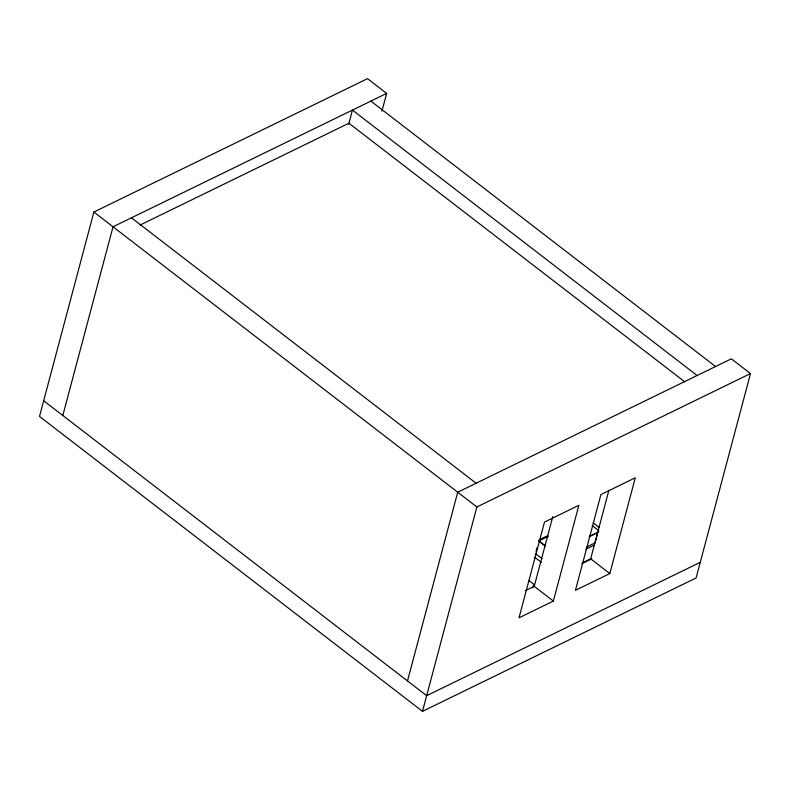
<?xml version="1.0" encoding="UTF-8"?>
<svg xmlns="http://www.w3.org/2000/svg" width="790" height="790" viewBox="0 0 790 790"><rect width="100%" height="100%" fill="white"/><g stroke="black" fill="none" stroke-linecap="round" stroke-linejoin="round"><path stroke-width="1.19" d="M381.925 111.202L386.666 93.398L367.508 78.654L93.882 212.046L39.5 416.429L422.492 711.346L696.118 577.954L750.5 373.571L731.352 358.828L457.716 492.219L407.502 680.94M62.815 415.51L113.029 226.789L386.666 93.398M348.647 124.326L352.439 110.087L697.126 375.517M422.492 711.346L476.874 506.973L750.5 373.571M536.055 551.292L536.963 547.855M532.825 587.711L533.754 584.195L528.954 580.502M525.36 590.653L534.228 586.328L552.793 516.571M553.375 601.081L578.863 505.304L544.498 522.062L519.01 617.829L553.375 601.081L534.228 586.328M582.902 562.608L590.663 558.826L608.902 490.244M597.536 533.596L595.058 542.898L586.644 547.006M609.811 573.57L635.288 477.792L600.923 494.55L575.446 590.318L609.811 573.57L590.663 558.826M140.116 225.031L348.933 123.23L684.841 381.896M539.145 539.856L547.648 535.709M548.369 536.272L538.8 540.933L545.456 546.009M589.251 536.538L598.721 531.917M589.429 536.538L597.842 532.43M585.874 549.228L594.287 545.12M581.825 563.675L591.7 558.856M700.286 562.292L426.659 695.684L43.667 400.757M541.367 538.78L542.088 539.333M370.865 101.1L715.552 366.53M593.26 522.921L599.116 527.424M592.214 525.587L598.85 530.702M131.456 217.813L476.143 483.243M538.8 540.972L545.406 546.058M93.882 212.046L476.874 506.973M542.078 558.698L535.403 553.602M534.672 557.207L541.387 562.381"/></g></svg>
